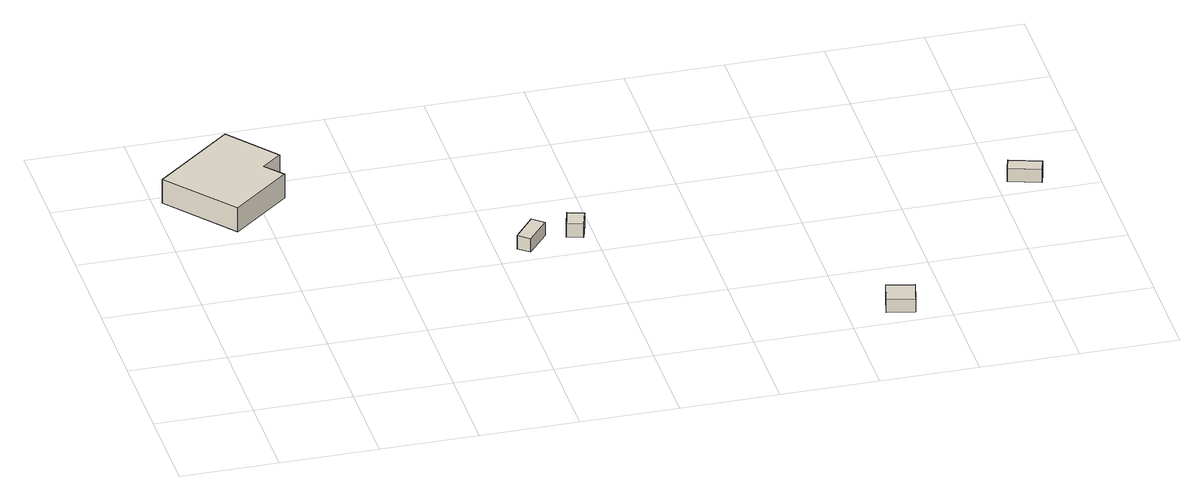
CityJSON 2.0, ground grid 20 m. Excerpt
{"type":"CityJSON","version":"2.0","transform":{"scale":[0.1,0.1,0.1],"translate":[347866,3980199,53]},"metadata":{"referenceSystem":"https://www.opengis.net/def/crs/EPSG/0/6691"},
"CityObjects":{
"building1":{"type":"Building","attributes":{"measuredHeight":7.8},"geometry":[{"type":"Solid","lod":"1","boundaries":[[[[0,1,2,3,4,5]],[[4,6,7,5]],[[3,8,6,4]],[[2,9,8,3]],[[1,10,9,2]],[[0,11,10,1]],[[5,7,11,0]],[[6,8,9,10,11,7]]]]}]},
"building2":{"type":"Building","attributes":{"measuredHeight":3},"geometry":[{"type":"Solid","lod":"1","boundaries":[[[[12,13,14,15]],[[14,16,17,15]],[[13,18,16,14]],[[12,19,18,13]],[[15,17,19,12]],[[16,18,19,17]]]]}]},
"building3":{"type":"Building","attributes":{"measuredHeight":3},"geometry":[{"type":"Solid","lod":"1","boundaries":[[[[20,21,22,23]],[[22,24,25,23]],[[21,26,24,22]],[[20,27,26,21]],[[23,25,27,20]],[[24,26,27,25]]]]}]},
"building4":{"type":"Building","attributes":{"measuredHeight":3},"geometry":[{"type":"Solid","lod":"1","boundaries":[[[[28,29,30,31]],[[30,32,33,31]],[[29,34,32,30]],[[28,35,34,29]],[[31,33,35,28]],[[32,34,35,33]]]]}]},
"building5":{"type":"Building","attributes":{"measuredHeight":3},"geometry":[{"type":"Solid","lod":"1","boundaries":[[[[36,37,38,39]],[[38,40,41,39]],[[37,42,40,38]],[[36,43,42,37]],[[39,41,43,36]],[[40,42,43,41]]]]}]}
},
"vertices":[
[161,843,46],[244,742,46],[204,709,46],[236,671,46],[117,573,46],[2,712,46],[117,573,100],[2,712,100],[236,671,100],[204,709,100],[244,742,100],[161,843,100],
[699,449,22],[657,397,22],[634,415,22],[676,468,22],[634,415,52],[676,468,52],[657,397,52],[699,449,52],
[783,469,18],[771,430,18],[739,439,18],[750,479,18],[739,439,48],[750,479,48],[771,430,48],[783,469,48],
[1337,54,18],[1324,3,18],[1269,16,18],[1281,68,18],[1269,16,48],[1281,68,48],[1324,3,48],[1337,54,48],
[1696,457,2],[1687,428,2],[1622,448,2],[1631,477,2],[1622,448,32],[1631,477,32],[1687,428,32],[1696,457,32]
]}
